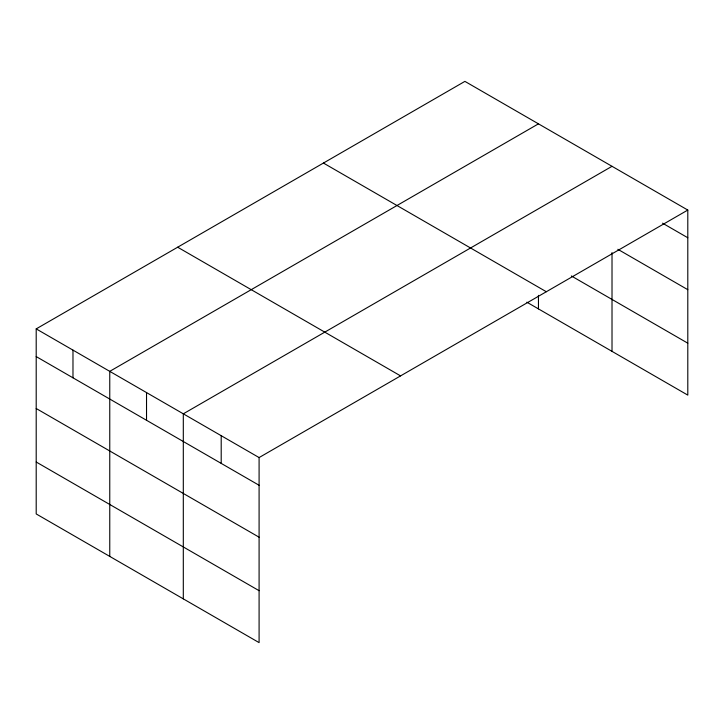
<?xml version="1.0" encoding="UTF-8"?>
<svg xmlns="http://www.w3.org/2000/svg" width="724" height="724" viewBox="0 0 724 724"><rect width="100%" height="100%" fill="white"/><g stroke="black" fill="none" stroke-linecap="round" stroke-linejoin="round"><path stroke-width="1.09" d="M36.2 328.886L259.092 457.568L259.092 642.622L36.2 513.94L36.2 328.886L464.908 81.378L687.8 210.06L687.8 395.114L526.846 302.189M538.457 123.84L109.758 371.349L109.758 556.403M612.015 166.312L183.308 413.82L183.308 598.875M259.092 457.568L687.8 210.06M662.541 223.173L687.8 237.753M617.844 249.291L687.8 289.681M571.363 275.962L687.8 343.185M323.429 163.054L546.33 291.736M177.67 247.21L400.571 375.892M36.2 356.579L259.092 485.27M36.2 408.508L259.092 537.199M36.2 462.012L259.092 590.694M612.015 252.622L612.015 351.357M538.457 295.347L538.457 308.895M221.2 435.694L221.2 463.387M146.529 392.589L146.529 420.282M72.979 350.117L72.979 377.81"/></g></svg>
